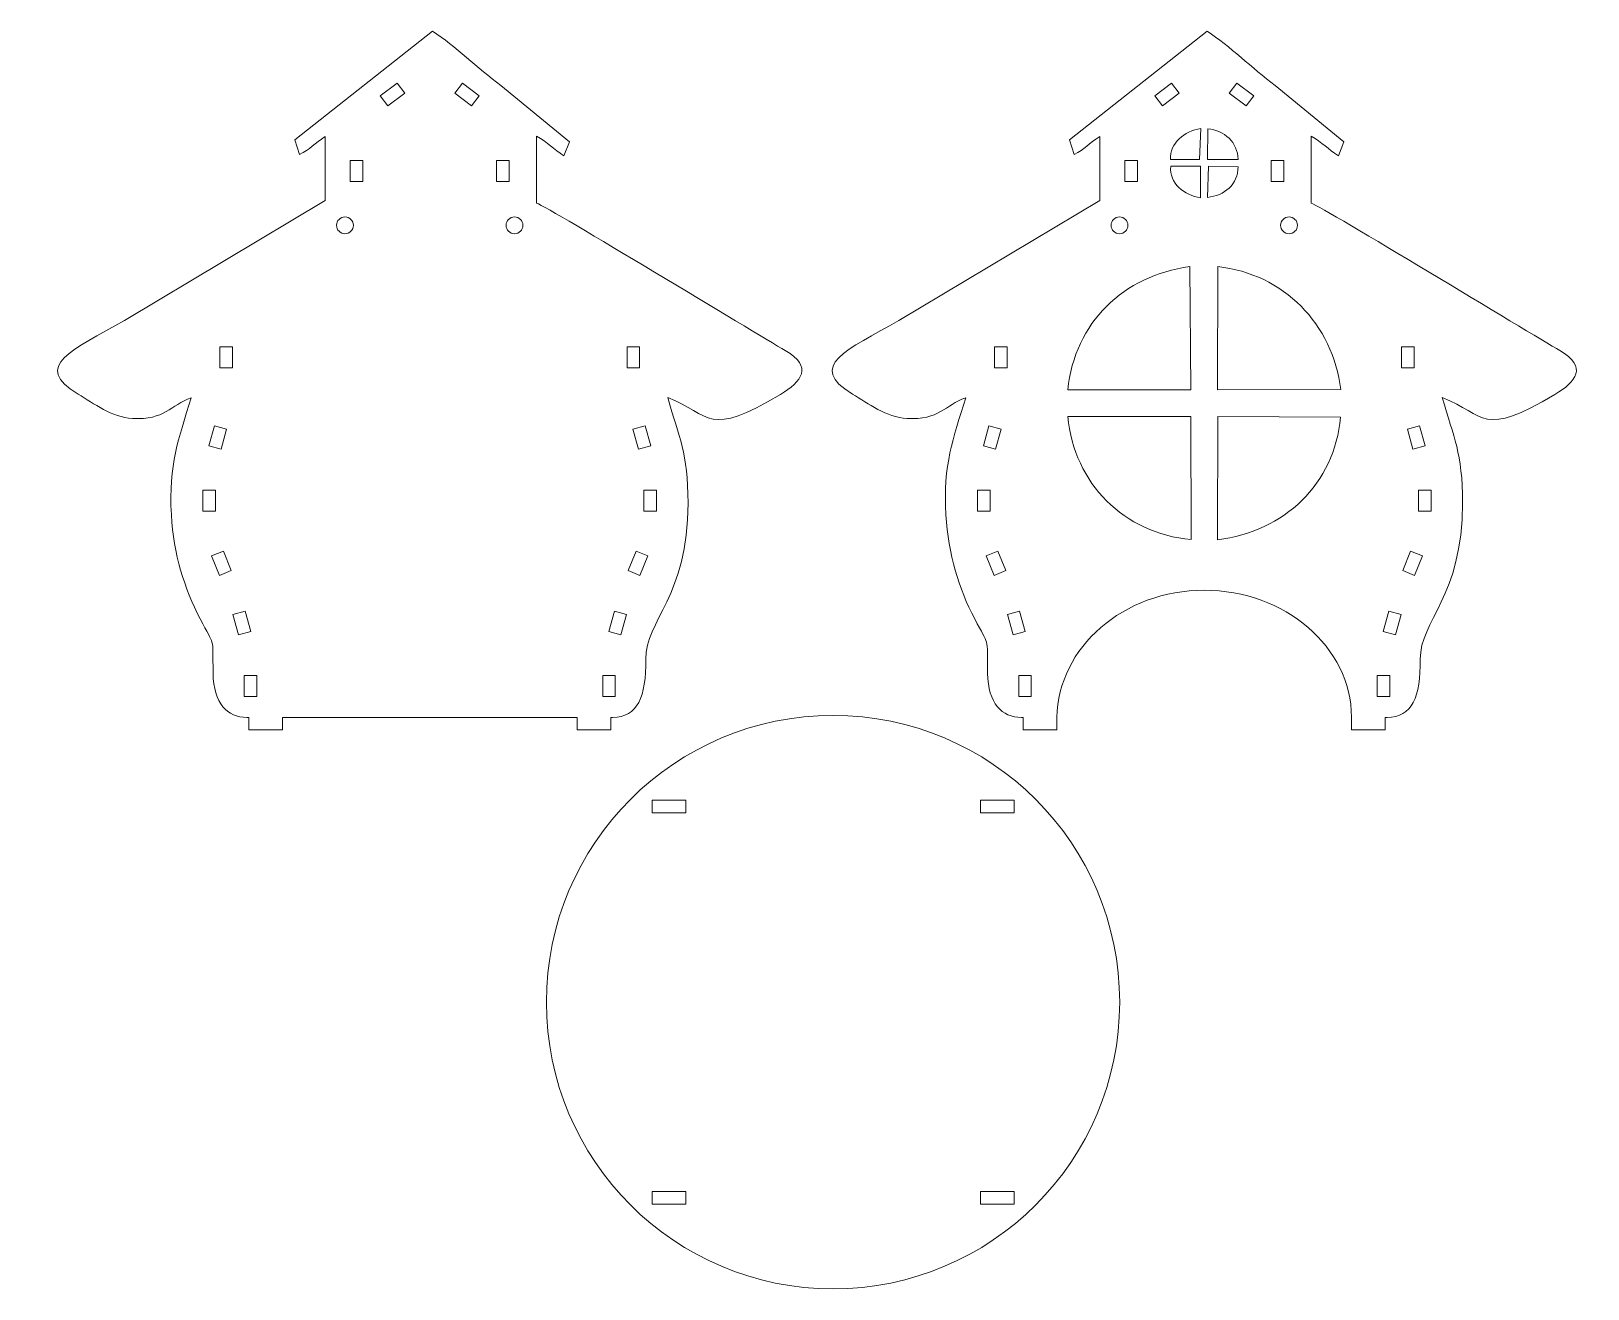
# Model space of a CAD drawing. Header units: millimetres. Extents: x -304 to 298, y -179 to 132.
# Drawn here: x -304.3 to 65.6, y -178.7 to 120 of the extents above; entities that cross this region are included whole.
import ezdxf

# ---------------------------------------------------------------- set-up
doc = ezdxf.new("R2010")
doc.units = ezdxf.units.MM
doc.header["$MEASUREMENT"] = 0
doc.layers.add('layer 1', color=7, linetype='Continuous')

msp = doc.modelspace()

# ---------------------------------------------------------------- linework, layer by layer
at = {"layer": 'layer 1', "color": 142, "lineweight": 9}
for points, knots in [([(-252.5916, -42.9571), (-252.5916, -42.9571), (-252.5916, -45.9571), (-252.5916, -45.9571), (-252.5916, -45.9571), (-252.5916, -45.9571), (-244.5916, -45.9571), (-244.5916, -45.9571), (-244.5916, -45.9571), (-244.5916, -45.9571), (-244.5916, -42.9571), (-244.5916, -42.9571), (-244.5916, -42.9571), (-244.5916, -42.9571), (-174.6007, -42.9571), (-174.6007, -42.9571), (-174.6007, -42.9571), (-174.6007, -42.9571), (-174.6007, -45.9571), (-174.6007, -45.9571), (-174.6007, -45.9571), (-174.6007, -45.9571), (-166.6007, -45.9571), (-166.6007, -45.9571), (-166.6007, -45.9571), (-166.6007, -45.9571), (-166.6007, -42.9571), (-166.6007, -42.9571), (-166.6007, -42.9571), (-166.6007, -42.9571), (-166.1571, -42.9571), (-166.1571, -42.9571), (-166.1571, -42.9571), (-160.1978, -42.9571), (-158.1842, -38.1795), (-158.2697, -29.1143), (-158.2697, -29.1143), (-158.3573, -20.0656), (-148.2238, -14.2837), (-148.2238, 7.9488), (-148.2238, 7.9488), (-148.2238, 20.1139), (-150.3489, 23.2225), (-153.0543, 33.0102), (-153.0543, 33.0102), (-142.6275, 28.781), (-143.6743, 23.3564), (-126.2671, 33.7487), (-126.2671, 33.7487), (-121.2314, 36.7547), (-118.4561, 40.2788), (-125.1327, 44.1553), (-125.1327, 44.1553), (-132.4346, 48.3956), (-180.8897, 77.9163), (-184.2211, 79.1723), (-184.2211, 79.1723), (-184.2211, 79.1723), (-184.2342, 95.0897), (-184.2342, 95.0897), (-184.2342, 95.0897), (-181.502, 93.571), (-180.2558, 91.9915), (-177.7308, 90.4422), (-177.7308, 90.4422), (-177.7308, 90.4422), (-176.4304, 93.7062), (-176.4304, 93.7062), (-176.4304, 93.7062), (-176.4304, 93.7062), (-192.7169, 107.141), (-192.7169, 107.141), (-192.7169, 107.141), (-198.2708, 111.2207), (-203.4881, 116.4289), (-208.9205, 120.0184), (-208.9205, 120.0184), (-208.9205, 120.0184), (-241.6439, 94.2094), (-241.6439, 94.2094), (-241.6439, 94.2094), (-241.6439, 94.2094), (-240.5349, 90.7434), (-240.5349, 90.7434), (-240.5349, 90.7434), (-237.9961, 91.8745), (-237.0245, 93.4586), (-234.4256, 94.9707), (-234.4256, 94.9707), (-234.4256, 94.9707), (-234.4354, 79.782), (-234.4354, 79.782), (-234.4354, 79.782), (-234.4354, 79.782), (-282.1371, 51.2833), (-282.1371, 51.2833), (-282.1371, 51.2833), (-294.3708, 44.3317), (-304.2996, 40.4644), (-293.1526, 33.8323), (-293.1526, 33.8323), (-289.3606, 31.5759), (-285.1764, 28.2987), (-280.2087, 28.0347), (-280.2087, 28.0347), (-272.5512, 27.6289), (-271.2423, 31.1151), (-266.2576, 32.954), (-266.2576, 32.954), (-269.2819, 23.0866), (-271.6612, 17.1249), (-270.9783, 5.1677), (-270.9783, 5.1677), (-270.4386, -4.2829), (-267.9246, -12.2801), (-264.1293, -19.599), (-264.1293, -19.599), (-260.6293, -26.3488), (-261.1952, -23.329), (-261.069, -32.46), (-261.069, -32.46), (-260.9691, -39.7086), (-257.6499, -42.9571), (-253.0349, -42.9571), (-253.0349, -42.9571), (-253.0349, -42.9571), (-252.5916, -42.9571), (-252.5916, -42.9571)], [0, 0, 0, 0, 0.03030303, 0.03030303, 0.03030303, 0.03030303, 0.06060606, 0.06060606, 0.06060606, 0.06060606, 0.09090909, 0.09090909, 0.09090909, 0.09090909, 0.12121212, 0.12121212, 0.12121212, 0.12121212, 0.15151515, 0.15151515, 0.15151515, 0.15151515, 0.18181818, 0.18181818, 0.18181818, 0.18181818, 0.21212121, 0.21212121, 0.21212121, 0.21212121, 0.24242424, 0.24242424, 0.24242424, 0.24242424, 0.27272727, 0.27272727, 0.27272727, 0.27272727, 0.3030303, 0.3030303, 0.3030303, 0.3030303, 0.33333333, 0.33333333, 0.33333333, 0.33333333, 0.36363636, 0.36363636, 0.36363636, 0.36363636, 0.39393939, 0.39393939, 0.39393939, 0.39393939, 0.42424242, 0.42424242, 0.42424242, 0.42424242, 0.45454545, 0.45454545, 0.45454545, 0.45454545, 0.48484848, 0.48484848, 0.48484848, 0.48484848, 0.51515152, 0.51515152, 0.51515152, 0.51515152, 0.54545455, 0.54545455, 0.54545455, 0.54545455, 0.57575758, 0.57575758, 0.57575758, 0.57575758, 0.60606061, 0.60606061, 0.60606061, 0.60606061, 0.63636364, 0.63636364, 0.63636364, 0.63636364, 0.66666667, 0.66666667, 0.66666667, 0.66666667, 0.6969697, 0.6969697, 0.6969697, 0.6969697, 0.72727273, 0.72727273, 0.72727273, 0.72727273, 0.75757576, 0.75757576, 0.75757576, 0.75757576, 0.78787879, 0.78787879, 0.78787879, 0.78787879, 0.81818182, 0.81818182, 0.81818182, 0.81818182, 0.84848485, 0.84848485, 0.84848485, 0.84848485, 0.87878788, 0.87878788, 0.87878788, 0.87878788, 0.90909091, 0.90909091, 0.90909091, 0.90909091, 0.93939394, 0.93939394, 0.93939394, 0.93939394, 1, 1, 1, 1]), ([(-56.5245, 90.7434), (-53.9857, 91.8745), (-53.0141, 93.4586), (-50.4153, 94.9707), (-50.4153, 94.9707), (-50.4153, 94.9707), (-50.4251, 79.782), (-50.4251, 79.782), (-50.4251, 79.782), (-50.4251, 79.782), (-98.1267, 51.2833), (-98.1267, 51.2833), (-98.1267, 51.2833), (-110.3604, 44.3317), (-120.2892, 40.4644), (-109.1422, 33.8323), (-109.1422, 33.8323), (-105.3502, 31.5759), (-101.166, 28.2987), (-96.1983, 28.0347), (-96.1983, 28.0347), (-88.5408, 27.6289), (-87.2319, 31.1151), (-82.2472, 32.954), (-82.2472, 32.954), (-85.2715, 23.0866), (-87.6508, 17.1249), (-86.9679, 5.1677), (-86.9679, 5.1677), (-86.4282, -4.2829), (-83.9142, -12.2801), (-80.1189, -19.599), (-80.1189, -19.599), (-76.6189, -26.3488), (-77.1848, -23.329), (-77.0586, -32.46), (-77.0586, -32.46), (-76.9587, -39.7086), (-73.6395, -42.9571), (-69.0245, -42.9571), (-69.0245, -42.9571), (-69.0245, -42.9571), (-68.5797, -42.9571), (-68.5797, -42.9571), (-68.5797, -42.9571), (-68.5797, -42.9571), (-68.5797, -45.9571), (-68.5797, -45.9571), (-68.5797, -45.9571), (-68.5797, -45.9571), (-60.5797, -45.9571), (-60.5797, -45.9571), (-60.5797, -45.9571), (-60.5797, -45.9571), (-60.5797, -42.9571), (-60.5797, -42.9571), (-60.5797, -42.9571), (-60.3224, -26.366), (-44.7959, -12.7735), (-25.5859, -12.7735), (-25.5859, -12.7735), (-6.3759, -12.7735), (9.2832, -26.2686), (9.4111, -42.9571), (9.4111, -42.9571), (9.4111, -42.9571), (9.4111, -45.9571), (9.4111, -45.9571), (9.4111, -45.9571), (9.4111, -45.9571), (17.4111, -45.9571), (17.4111, -45.9571), (17.4111, -45.9571), (17.4111, -45.9571), (17.4111, -42.9571), (17.4111, -42.9571), (17.4111, -42.9571), (17.4111, -42.9571), (17.8532, -42.9571), (17.8532, -42.9571), (17.8532, -42.9571), (23.8125, -42.9571), (25.8261, -38.1795), (25.7406, -29.1143), (25.7406, -29.1143), (25.653, -20.0656), (35.7865, -14.2837), (35.7865, 7.9488), (35.7865, 7.9488), (35.7865, 20.1139), (33.6614, 23.2225), (30.956, 33.0102), (30.956, 33.0102), (41.3828, 28.781), (40.336, 23.3564), (57.7432, 33.7487), (57.7432, 33.7487), (62.7789, 36.7547), (65.5542, 40.2788), (58.8776, 44.1553), (58.8776, 44.1553), (51.5757, 48.3956), (3.1206, 77.9163), (-0.2108, 79.1723), (-0.2108, 79.1723), (-0.2108, 79.1723), (-0.2239, 95.0897), (-0.2239, 95.0897), (-0.2239, 95.0897), (2.5083, 93.571), (3.7545, 91.9915), (6.2795, 90.4422), (6.2795, 90.4422), (6.2795, 90.4422), (7.5799, 93.7062), (7.5799, 93.7062), (7.5799, 93.7062), (7.5799, 93.7062), (-8.7066, 107.141), (-8.7066, 107.141), (-8.7066, 107.141), (-14.2605, 111.2207), (-19.4778, 116.4289), (-24.9102, 120.0184), (-24.9102, 120.0184), (-24.9102, 120.0184), (-57.6335, 94.2094), (-57.6335, 94.2094), (-57.6335, 94.2094), (-57.6335, 94.2094), (-56.5245, 90.7434), (-56.5245, 90.7434)], [0, 0, 0, 0, 0.02941176, 0.02941176, 0.02941176, 0.02941176, 0.05882353, 0.05882353, 0.05882353, 0.05882353, 0.08823529, 0.08823529, 0.08823529, 0.08823529, 0.11764706, 0.11764706, 0.11764706, 0.11764706, 0.14705882, 0.14705882, 0.14705882, 0.14705882, 0.17647059, 0.17647059, 0.17647059, 0.17647059, 0.20588235, 0.20588235, 0.20588235, 0.20588235, 0.23529412, 0.23529412, 0.23529412, 0.23529412, 0.26470588, 0.26470588, 0.26470588, 0.26470588, 0.29411765, 0.29411765, 0.29411765, 0.29411765, 0.32352941, 0.32352941, 0.32352941, 0.32352941, 0.35294118, 0.35294118, 0.35294118, 0.35294118, 0.38235294, 0.38235294, 0.38235294, 0.38235294, 0.41176471, 0.41176471, 0.41176471, 0.41176471, 0.44117647, 0.44117647, 0.44117647, 0.44117647, 0.47058824, 0.47058824, 0.47058824, 0.47058824, 0.5, 0.5, 0.5, 0.5, 0.52941176, 0.52941176, 0.52941176, 0.52941176, 0.55882353, 0.55882353, 0.55882353, 0.55882353, 0.58823529, 0.58823529, 0.58823529, 0.58823529, 0.61764706, 0.61764706, 0.61764706, 0.61764706, 0.64705882, 0.64705882, 0.64705882, 0.64705882, 0.67647059, 0.67647059, 0.67647059, 0.67647059, 0.70588235, 0.70588235, 0.70588235, 0.70588235, 0.73529412, 0.73529412, 0.73529412, 0.73529412, 0.76470588, 0.76470588, 0.76470588, 0.76470588, 0.79411765, 0.79411765, 0.79411765, 0.79411765, 0.82352941, 0.82352941, 0.82352941, 0.82352941, 0.85294118, 0.85294118, 0.85294118, 0.85294118, 0.88235294, 0.88235294, 0.88235294, 0.88235294, 0.91176471, 0.91176471, 0.91176471, 0.91176471, 0.94117647, 0.94117647, 0.94117647, 0.94117647, 1, 1, 1, 1]), ([(-215.5495, 105.3097), (-215.5495, 105.3097), (-217.3658, 107.6977), (-217.3658, 107.6977), (-217.3658, 107.6977), (-217.3658, 107.6977), (-221.3455, 104.6708), (-221.3455, 104.6708), (-221.3455, 104.6708), (-221.3455, 104.6708), (-219.5292, 102.2828), (-219.5292, 102.2828), (-219.5292, 102.2828), (-219.5292, 102.2828), (-215.5495, 105.3097), (-215.5495, 105.3097)], [0, 0, 0, 0, 0.2, 0.2, 0.2, 0.2, 0.4, 0.4, 0.4, 0.4, 0.6, 0.6, 0.6, 0.6, 1, 1, 1, 1]), ([(-203.6401, 105.3097), (-203.6401, 105.3097), (-201.8238, 107.6977), (-201.8238, 107.6977), (-201.8238, 107.6977), (-201.8238, 107.6977), (-197.8441, 104.6708), (-197.8441, 104.6708), (-197.8441, 104.6708), (-197.8441, 104.6708), (-199.6604, 102.2828), (-199.6604, 102.2828), (-199.6604, 102.2828), (-199.6604, 102.2828), (-203.6401, 105.3097), (-203.6401, 105.3097)], [0, 0, 0, 0, 0.2, 0.2, 0.2, 0.2, 0.4, 0.4, 0.4, 0.4, 0.6, 0.6, 0.6, 0.6, 1, 1, 1, 1]), ([(-31.5392, 105.3097), (-31.5392, 105.3097), (-33.3555, 107.6977), (-33.3555, 107.6977), (-33.3555, 107.6977), (-33.3555, 107.6977), (-37.3352, 104.6708), (-37.3352, 104.6708), (-37.3352, 104.6708), (-37.3352, 104.6708), (-35.5189, 102.2828), (-35.5189, 102.2828), (-35.5189, 102.2828), (-35.5189, 102.2828), (-31.5392, 105.3097), (-31.5392, 105.3097)], [0, 0, 0, 0, 0.2, 0.2, 0.2, 0.2, 0.4, 0.4, 0.4, 0.4, 0.6, 0.6, 0.6, 0.6, 1, 1, 1, 1]), ([(-19.6298, 105.3097), (-19.6298, 105.3097), (-17.8135, 107.6977), (-17.8135, 107.6977), (-17.8135, 107.6977), (-17.8135, 107.6977), (-13.8338, 104.6708), (-13.8338, 104.6708), (-13.8338, 104.6708), (-13.8338, 104.6708), (-15.6501, 102.2828), (-15.6501, 102.2828), (-15.6501, 102.2828), (-15.6501, 102.2828), (-19.6298, 105.3097), (-19.6298, 105.3097)], [0, 0, 0, 0, 0.2, 0.2, 0.2, 0.2, 0.4, 0.4, 0.4, 0.4, 0.6, 0.6, 0.6, 0.6, 1, 1, 1, 1]), ([(-33.5942, 89.5155), (-33.7824, 93.5148), (-30.3085, 96.281), (-26.4282, 96.9174), (-26.4282, 96.9174), (-26.4282, 96.9174), (-26.6974, 89.5025), (-26.6974, 89.5025), (-26.6974, 89.5025), (-26.6974, 89.5025), (-33.5942, 89.5155), (-33.5942, 89.5155)], [0, 0, 0, 0, 0.25, 0.25, 0.25, 0.25, 0.5, 0.5, 0.5, 0.5, 1, 1, 1, 1]), ([(-24.7331, 96.8403), (-20.7606, 96.4842), (-17.6664, 93.5834), (-17.5089, 89.5462), (-17.5089, 89.5462), (-17.5089, 89.5462), (-24.7782, 89.5475), (-24.7782, 89.5475), (-24.7782, 89.5475), (-24.7782, 89.5475), (-24.7331, 96.8403), (-24.7331, 96.8403)], [0, 0, 0, 0, 0.25, 0.25, 0.25, 0.25, 0.5, 0.5, 0.5, 0.5, 1, 1, 1, 1]), ([(-225.4832, 89.2753), (-225.4832, 89.2753), (-228.4834, 89.2753), (-228.4834, 89.2753), (-228.4834, 89.2753), (-228.4834, 89.2753), (-228.4834, 84.2753), (-228.4834, 84.2753), (-228.4834, 84.2753), (-228.4834, 84.2753), (-225.4832, 84.2753), (-225.4832, 84.2753), (-225.4832, 84.2753), (-225.4832, 84.2753), (-225.4832, 89.2753), (-225.4832, 89.2753)], [0, 0, 0, 0, 0.2, 0.2, 0.2, 0.2, 0.4, 0.4, 0.4, 0.4, 0.6, 0.6, 0.6, 0.6, 1, 1, 1, 1]), ([(-193.7064, 89.2753), (-193.7064, 89.2753), (-190.7062, 89.2753), (-190.7062, 89.2753), (-190.7062, 89.2753), (-190.7062, 89.2753), (-190.7062, 84.2753), (-190.7062, 84.2753), (-190.7062, 84.2753), (-190.7062, 84.2753), (-193.7064, 84.2753), (-193.7064, 84.2753), (-193.7064, 84.2753), (-193.7064, 84.2753), (-193.7064, 89.2753), (-193.7064, 89.2753)], [0, 0, 0, 0, 0.2, 0.2, 0.2, 0.2, 0.4, 0.4, 0.4, 0.4, 0.6, 0.6, 0.6, 0.6, 1, 1, 1, 1]), ([(-41.4729, 89.2753), (-41.4729, 89.2753), (-44.4731, 89.2753), (-44.4731, 89.2753), (-44.4731, 89.2753), (-44.4731, 89.2753), (-44.4731, 84.2753), (-44.4731, 84.2753), (-44.4731, 84.2753), (-44.4731, 84.2753), (-41.4729, 84.2753), (-41.4729, 84.2753), (-41.4729, 84.2753), (-41.4729, 84.2753), (-41.4729, 89.2753), (-41.4729, 89.2753)], [0, 0, 0, 0, 0.2, 0.2, 0.2, 0.2, 0.4, 0.4, 0.4, 0.4, 0.6, 0.6, 0.6, 0.6, 1, 1, 1, 1]), ([(-9.6961, 89.2753), (-9.6961, 89.2753), (-6.6959, 89.2753), (-6.6959, 89.2753), (-6.6959, 89.2753), (-6.6959, 89.2753), (-6.6959, 84.2753), (-6.6959, 84.2753), (-6.6959, 84.2753), (-6.6959, 84.2753), (-9.6961, 84.2753), (-9.6961, 84.2753), (-9.6961, 84.2753), (-9.6961, 84.2753), (-9.6961, 89.2753), (-9.6961, 89.2753)], [0, 0, 0, 0, 0.2, 0.2, 0.2, 0.2, 0.4, 0.4, 0.4, 0.4, 0.6, 0.6, 0.6, 0.6, 1, 1, 1, 1]), ([(-33.5635, 87.9165), (-33.5635, 87.9165), (-26.5099, 87.9276), (-26.5099, 87.9276), (-26.5099, 87.9276), (-26.5099, 87.9276), (-26.4811, 80.4583), (-26.4811, 80.4583), (-26.4811, 80.4583), (-30.2373, 81.0374), (-33.9837, 83.876), (-33.5635, 87.9165)], [0, 0, 0, 0, 0.25, 0.25, 0.25, 0.25, 0.5, 0.5, 0.5, 0.5, 1, 1, 1, 1]), ([(-24.6096, 87.925), (-24.6096, 87.925), (-17.5246, 87.8217), (-17.5246, 87.8217), (-17.5246, 87.8217), (-17.5991, 83.6414), (-20.7881, 80.8844), (-24.8272, 80.5472), (-24.8272, 80.5472), (-24.8272, 80.5472), (-24.6096, 87.925), (-24.6096, 87.925)], [0, 0, 0, 0, 0.25, 0.25, 0.25, 0.25, 0.5, 0.5, 0.5, 0.5, 1, 1, 1, 1]), ([(-229.7359, 75.9005), (-228.6314, 75.9005), (-227.7359, 75.005), (-227.7359, 73.9005), (-227.7359, 73.9005), (-227.7359, 72.796), (-228.6314, 71.9005), (-229.7359, 71.9005), (-229.7359, 71.9005), (-230.8404, 71.9005), (-231.7359, 72.796), (-231.7359, 73.9005), (-231.7359, 73.9005), (-231.7359, 75.005), (-230.8404, 75.9005), (-229.7359, 75.9005)], [0, 0, 0, 0, 0.2, 0.2, 0.2, 0.2, 0.4, 0.4, 0.4, 0.4, 0.6, 0.6, 0.6, 0.6, 1, 1, 1, 1]), ([(-189.4545, 75.9005), (-190.5591, 75.9005), (-191.4545, 75.0051), (-191.4545, 73.9005), (-191.4545, 73.9005), (-191.4545, 72.7959), (-190.5591, 71.9005), (-189.4545, 71.9005), (-189.4545, 71.9005), (-188.3499, 71.9005), (-187.4545, 72.7959), (-187.4545, 73.9005), (-187.4545, 73.9005), (-187.4545, 75.0051), (-188.3499, 75.9005), (-189.4545, 75.9005)], [0, 0, 0, 0, 0.2, 0.2, 0.2, 0.2, 0.4, 0.4, 0.4, 0.4, 0.6, 0.6, 0.6, 0.6, 1, 1, 1, 1]), ([(-45.7256, 75.9005), (-44.6211, 75.9005), (-43.7256, 75.005), (-43.7256, 73.9005), (-43.7256, 73.9005), (-43.7256, 72.796), (-44.6211, 71.9005), (-45.7256, 71.9005), (-45.7256, 71.9005), (-46.8301, 71.9005), (-47.7256, 72.796), (-47.7256, 73.9005), (-47.7256, 73.9005), (-47.7256, 75.005), (-46.8301, 75.9005), (-45.7256, 75.9005)], [0, 0, 0, 0, 0.2, 0.2, 0.2, 0.2, 0.4, 0.4, 0.4, 0.4, 0.6, 0.6, 0.6, 0.6, 1, 1, 1, 1]), ([(-5.4442, 75.9005), (-6.5488, 75.9005), (-7.4442, 75.0051), (-7.4442, 73.9005), (-7.4442, 73.9005), (-7.4442, 72.7959), (-6.5488, 71.9005), (-5.4442, 71.9005), (-5.4442, 71.9005), (-4.3396, 71.9005), (-3.4442, 72.7959), (-3.4442, 73.9005), (-3.4442, 73.9005), (-3.4442, 75.0051), (-4.3396, 75.9005), (-5.4442, 75.9005)], [0, 0, 0, 0, 0.2, 0.2, 0.2, 0.2, 0.4, 0.4, 0.4, 0.4, 0.6, 0.6, 0.6, 0.6, 1, 1, 1, 1]), ([(-29.0141, 64.0977), (-44.7869, 61.9297), (-56.3479, 50.8275), (-58.0087, 34.8425), (-58.0087, 34.8425), (-58.0087, 34.8425), (-28.7507, 34.8269), (-28.7507, 34.8269), (-28.7507, 34.8269), (-28.7507, 34.8269), (-29.0141, 64.0977), (-29.0141, 64.0977)], [0, 0, 0, 0, 0.25, 0.25, 0.25, 0.25, 0.5, 0.5, 0.5, 0.5, 1, 1, 1, 1]), ([(6.8371, 34.9119), (4.9781, 50.462), (-6.7335, 62.369), (-22.3572, 64.1033), (-22.3572, 64.1033), (-22.3572, 64.1033), (-22.4055, 34.8425), (-22.4055, 34.8425), (-22.4055, 34.8425), (-22.4055, 34.8425), (6.8371, 34.9119), (6.8371, 34.9119)], [0, 0, 0, 0, 0.25, 0.25, 0.25, 0.25, 0.5, 0.5, 0.5, 0.5, 1, 1, 1, 1]), ([(-256.458, 45.0465), (-256.458, 45.0465), (-259.4582, 45.0465), (-259.4582, 45.0465), (-259.4582, 45.0465), (-259.4582, 45.0465), (-259.4582, 40.0465), (-259.4582, 40.0465), (-259.4582, 40.0465), (-259.4582, 40.0465), (-256.458, 40.0465), (-256.458, 40.0465), (-256.458, 40.0465), (-256.458, 40.0465), (-256.458, 45.0465), (-256.458, 45.0465)], [0, 0, 0, 0, 0.2, 0.2, 0.2, 0.2, 0.4, 0.4, 0.4, 0.4, 0.6, 0.6, 0.6, 0.6, 1, 1, 1, 1]), ([(-162.7316, 45.0465), (-162.7316, 45.0465), (-159.7314, 45.0465), (-159.7314, 45.0465), (-159.7314, 45.0465), (-159.7314, 45.0465), (-159.7314, 40.0465), (-159.7314, 40.0465), (-159.7314, 40.0465), (-159.7314, 40.0465), (-162.7316, 40.0465), (-162.7316, 40.0465), (-162.7316, 40.0465), (-162.7316, 40.0465), (-162.7316, 45.0465), (-162.7316, 45.0465)], [0, 0, 0, 0, 0.2, 0.2, 0.2, 0.2, 0.4, 0.4, 0.4, 0.4, 0.6, 0.6, 0.6, 0.6, 1, 1, 1, 1]), ([(-72.4476, 45.0465), (-72.4476, 45.0465), (-75.4478, 45.0465), (-75.4478, 45.0465), (-75.4478, 45.0465), (-75.4478, 45.0465), (-75.4478, 40.0465), (-75.4478, 40.0465), (-75.4478, 40.0465), (-75.4478, 40.0465), (-72.4476, 40.0465), (-72.4476, 40.0465), (-72.4476, 40.0465), (-72.4476, 40.0465), (-72.4476, 45.0465), (-72.4476, 45.0465)], [0, 0, 0, 0, 0.2, 0.2, 0.2, 0.2, 0.4, 0.4, 0.4, 0.4, 0.6, 0.6, 0.6, 0.6, 1, 1, 1, 1]), ([(21.2787, 45.0465), (21.2787, 45.0465), (24.2789, 45.0465), (24.2789, 45.0465), (24.2789, 45.0465), (24.2789, 45.0465), (24.2789, 40.0465), (24.2789, 40.0465), (24.2789, 40.0465), (24.2789, 40.0465), (21.2787, 40.0465), (21.2787, 40.0465), (21.2787, 40.0465), (21.2787, 40.0465), (21.2787, 45.0465), (21.2787, 45.0465)], [0, 0, 0, 0, 0.2, 0.2, 0.2, 0.2, 0.4, 0.4, 0.4, 0.4, 0.6, 0.6, 0.6, 0.6, 1, 1, 1, 1]), ([(-257.8668, 25.5201), (-257.8668, 25.5201), (-260.7603, 26.3131), (-260.7603, 26.3131), (-260.7603, 26.3131), (-260.7603, 26.3131), (-262.0818, 21.4909), (-262.0818, 21.4909), (-262.0818, 21.4909), (-262.0818, 21.4909), (-259.1883, 20.6979), (-259.1883, 20.6979), (-259.1883, 20.6979), (-259.1883, 20.6979), (-257.8668, 25.5201), (-257.8668, 25.5201)], [0, 0, 0, 0, 0.2, 0.2, 0.2, 0.2, 0.4, 0.4, 0.4, 0.4, 0.6, 0.6, 0.6, 0.6, 1, 1, 1, 1]), ([(-161.3228, 25.5201), (-161.3228, 25.5201), (-158.4293, 26.3131), (-158.4293, 26.3131), (-158.4293, 26.3131), (-158.4293, 26.3131), (-157.1078, 21.4909), (-157.1078, 21.4909), (-157.1078, 21.4909), (-157.1078, 21.4909), (-160.0013, 20.6979), (-160.0013, 20.6979), (-160.0013, 20.6979), (-160.0013, 20.6979), (-161.3228, 25.5201), (-161.3228, 25.5201)], [0, 0, 0, 0, 0.2, 0.2, 0.2, 0.2, 0.4, 0.4, 0.4, 0.4, 0.6, 0.6, 0.6, 0.6, 1, 1, 1, 1]), ([(-73.8564, 25.5201), (-73.8564, 25.5201), (-76.7499, 26.3131), (-76.7499, 26.3131), (-76.7499, 26.3131), (-76.7499, 26.3131), (-78.0714, 21.4909), (-78.0714, 21.4909), (-78.0714, 21.4909), (-78.0714, 21.4909), (-75.1779, 20.6979), (-75.1779, 20.6979), (-75.1779, 20.6979), (-75.1779, 20.6979), (-73.8564, 25.5201), (-73.8564, 25.5201)], [0, 0, 0, 0, 0.2, 0.2, 0.2, 0.2, 0.4, 0.4, 0.4, 0.4, 0.6, 0.6, 0.6, 0.6, 1, 1, 1, 1]), ([(-28.7196, -0.7384), (-28.7196, -0.7384), (-28.7748, 28.5), (-28.7748, 28.5), (-28.7748, 28.5), (-28.7748, 28.5), (-57.9903, 28.4673), (-57.9903, 28.4673), (-57.9903, 28.4673), (-56.4768, 12.5105), (-44.6948, 0.7809), (-28.7196, -0.7384)], [0, 0, 0, 0, 0.25, 0.25, 0.25, 0.25, 0.5, 0.5, 0.5, 0.5, 1, 1, 1, 1]), ([(6.8002, 28.3498), (6.8002, 28.3498), (-22.3628, 28.5086), (-22.3628, 28.5086), (-22.3628, 28.5086), (-22.3628, 28.5086), (-22.4166, -0.8035), (-22.4166, -0.8035), (-22.4166, -0.8035), (-6.5718, 1.2045), (5.3791, 12.3886), (6.8002, 28.3498)], [0, 0, 0, 0, 0.25, 0.25, 0.25, 0.25, 0.5, 0.5, 0.5, 0.5, 1, 1, 1, 1]), ([(22.6875, 25.5201), (22.6875, 25.5201), (25.581, 26.3131), (25.581, 26.3131), (25.581, 26.3131), (25.581, 26.3131), (26.9025, 21.4909), (26.9025, 21.4909), (26.9025, 21.4909), (26.9025, 21.4909), (24.009, 20.6979), (24.009, 20.6979), (24.009, 20.6979), (24.009, 20.6979), (22.6875, 25.5201), (22.6875, 25.5201)], [0, 0, 0, 0, 0.2, 0.2, 0.2, 0.2, 0.4, 0.4, 0.4, 0.4, 0.6, 0.6, 0.6, 0.6, 1, 1, 1, 1]), ([(-260.4887, 11.0197), (-260.4887, 11.0197), (-263.4889, 11.0185), (-263.4889, 11.0185), (-263.4889, 11.0185), (-263.4889, 11.0185), (-263.4869, 6.0185), (-263.4869, 6.0185), (-263.4869, 6.0185), (-263.4869, 6.0185), (-260.4867, 6.0197), (-260.4867, 6.0197), (-260.4867, 6.0197), (-260.4867, 6.0197), (-260.4887, 11.0197), (-260.4887, 11.0197)], [0, 0, 0, 0, 0.2, 0.2, 0.2, 0.2, 0.4, 0.4, 0.4, 0.4, 0.6, 0.6, 0.6, 0.6, 1, 1, 1, 1]), ([(-158.7009, 11.0197), (-158.7009, 11.0197), (-155.7007, 11.0185), (-155.7007, 11.0185), (-155.7007, 11.0185), (-155.7007, 11.0185), (-155.7027, 6.0185), (-155.7027, 6.0185), (-155.7027, 6.0185), (-155.7027, 6.0185), (-158.7029, 6.0197), (-158.7029, 6.0197), (-158.7029, 6.0197), (-158.7029, 6.0197), (-158.7009, 11.0197), (-158.7009, 11.0197)], [0, 0, 0, 0, 0.2, 0.2, 0.2, 0.2, 0.4, 0.4, 0.4, 0.4, 0.6, 0.6, 0.6, 0.6, 1, 1, 1, 1]), ([(-76.4783, 11.0197), (-76.4783, 11.0197), (-79.4785, 11.0185), (-79.4785, 11.0185), (-79.4785, 11.0185), (-79.4785, 11.0185), (-79.4765, 6.0185), (-79.4765, 6.0185), (-79.4765, 6.0185), (-79.4765, 6.0185), (-76.4763, 6.0197), (-76.4763, 6.0197), (-76.4763, 6.0197), (-76.4763, 6.0197), (-76.4783, 11.0197), (-76.4783, 11.0197)], [0, 0, 0, 0, 0.2, 0.2, 0.2, 0.2, 0.4, 0.4, 0.4, 0.4, 0.6, 0.6, 0.6, 0.6, 1, 1, 1, 1]), ([(25.3094, 11.0197), (25.3094, 11.0197), (28.3096, 11.0185), (28.3096, 11.0185), (28.3096, 11.0185), (28.3096, 11.0185), (28.3076, 6.0185), (28.3076, 6.0185), (28.3076, 6.0185), (28.3076, 6.0185), (25.3074, 6.0197), (25.3074, 6.0197), (25.3074, 6.0197), (25.3074, 6.0197), (25.3094, 11.0197), (25.3094, 11.0197)], [0, 0, 0, 0, 0.2, 0.2, 0.2, 0.2, 0.4, 0.4, 0.4, 0.4, 0.6, 0.6, 0.6, 0.6, 1, 1, 1, 1]), ([(-258.6322, -3.4721), (-258.6322, -3.4721), (-261.4122, -4.6003), (-261.4122, -4.6003), (-261.4122, -4.6003), (-261.4122, -4.6003), (-259.532, -9.2333), (-259.532, -9.2333), (-259.532, -9.2333), (-259.532, -9.2333), (-256.752, -8.1051), (-256.752, -8.1051), (-256.752, -8.1051), (-256.752, -8.1051), (-258.6322, -3.4721), (-258.6322, -3.4721)], [0, 0, 0, 0, 0.2, 0.2, 0.2, 0.2, 0.4, 0.4, 0.4, 0.4, 0.6, 0.6, 0.6, 0.6, 1, 1, 1, 1]), ([(-160.5574, -3.4721), (-160.5574, -3.4721), (-157.7774, -4.6003), (-157.7774, -4.6003), (-157.7774, -4.6003), (-157.7774, -4.6003), (-159.6576, -9.2333), (-159.6576, -9.2333), (-159.6576, -9.2333), (-159.6576, -9.2333), (-162.4376, -8.1051), (-162.4376, -8.1051), (-162.4376, -8.1051), (-162.4376, -8.1051), (-160.5574, -3.4721), (-160.5574, -3.4721)], [0, 0, 0, 0, 0.2, 0.2, 0.2, 0.2, 0.4, 0.4, 0.4, 0.4, 0.6, 0.6, 0.6, 0.6, 1, 1, 1, 1]), ([(-74.6218, -3.4721), (-74.6218, -3.4721), (-77.4018, -4.6003), (-77.4018, -4.6003), (-77.4018, -4.6003), (-77.4018, -4.6003), (-75.5216, -9.2333), (-75.5216, -9.2333), (-75.5216, -9.2333), (-75.5216, -9.2333), (-72.7416, -8.1051), (-72.7416, -8.1051), (-72.7416, -8.1051), (-72.7416, -8.1051), (-74.6218, -3.4721), (-74.6218, -3.4721)], [0, 0, 0, 0, 0.2, 0.2, 0.2, 0.2, 0.4, 0.4, 0.4, 0.4, 0.6, 0.6, 0.6, 0.6, 1, 1, 1, 1]), ([(23.4529, -3.4721), (23.4529, -3.4721), (26.2329, -4.6003), (26.2329, -4.6003), (26.2329, -4.6003), (26.2329, -4.6003), (24.3527, -9.2333), (24.3527, -9.2333), (24.3527, -9.2333), (24.3527, -9.2333), (21.5727, -8.1051), (21.5727, -8.1051), (21.5727, -8.1051), (21.5727, -8.1051), (23.4529, -3.4721), (23.4529, -3.4721)], [0, 0, 0, 0, 0.2, 0.2, 0.2, 0.2, 0.4, 0.4, 0.4, 0.4, 0.6, 0.6, 0.6, 0.6, 1, 1, 1, 1]), ([(-253.4639, -17.7359), (-253.4639, -17.7359), (-256.3535, -18.5433), (-256.3535, -18.5433), (-256.3535, -18.5433), (-256.3535, -18.5433), (-255.0079, -23.3589), (-255.0079, -23.3589), (-255.0079, -23.3589), (-255.0079, -23.3589), (-252.1183, -22.5515), (-252.1183, -22.5515), (-252.1183, -22.5515), (-252.1183, -22.5515), (-253.4639, -17.7359), (-253.4639, -17.7359)], [0, 0, 0, 0, 0.2, 0.2, 0.2, 0.2, 0.4, 0.4, 0.4, 0.4, 0.6, 0.6, 0.6, 0.6, 1, 1, 1, 1]), ([(-165.7257, -17.7359), (-165.7257, -17.7359), (-162.8361, -18.5433), (-162.8361, -18.5433), (-162.8361, -18.5433), (-162.8361, -18.5433), (-164.1817, -23.3589), (-164.1817, -23.3589), (-164.1817, -23.3589), (-164.1817, -23.3589), (-167.0713, -22.5515), (-167.0713, -22.5515), (-167.0713, -22.5515), (-167.0713, -22.5515), (-165.7257, -17.7359), (-165.7257, -17.7359)], [0, 0, 0, 0, 0.2, 0.2, 0.2, 0.2, 0.4, 0.4, 0.4, 0.4, 0.6, 0.6, 0.6, 0.6, 1, 1, 1, 1]), ([(-69.4535, -17.7359), (-69.4535, -17.7359), (-72.3431, -18.5433), (-72.3431, -18.5433), (-72.3431, -18.5433), (-72.3431, -18.5433), (-70.9975, -23.3589), (-70.9975, -23.3589), (-70.9975, -23.3589), (-70.9975, -23.3589), (-68.1079, -22.5515), (-68.1079, -22.5515), (-68.1079, -22.5515), (-68.1079, -22.5515), (-69.4535, -17.7359), (-69.4535, -17.7359)], [0, 0, 0, 0, 0.2, 0.2, 0.2, 0.2, 0.4, 0.4, 0.4, 0.4, 0.6, 0.6, 0.6, 0.6, 1, 1, 1, 1]), ([(18.2846, -17.7359), (18.2846, -17.7359), (21.1742, -18.5433), (21.1742, -18.5433), (21.1742, -18.5433), (21.1742, -18.5433), (19.8286, -23.3589), (19.8286, -23.3589), (19.8286, -23.3589), (19.8286, -23.3589), (16.939, -22.5515), (16.939, -22.5515), (16.939, -22.5515), (16.939, -22.5515), (18.2846, -17.7359), (18.2846, -17.7359)], [0, 0, 0, 0, 0.2, 0.2, 0.2, 0.2, 0.4, 0.4, 0.4, 0.4, 0.6, 0.6, 0.6, 0.6, 1, 1, 1, 1]), ([(-250.6816, -33.0305), (-250.6816, -33.0305), (-253.6818, -33.0305), (-253.6818, -33.0305), (-253.6818, -33.0305), (-253.6818, -33.0305), (-253.6818, -38.0305), (-253.6818, -38.0305), (-253.6818, -38.0305), (-253.6818, -38.0305), (-250.6816, -38.0305), (-250.6816, -38.0305), (-250.6816, -38.0305), (-250.6816, -38.0305), (-250.6816, -33.0305), (-250.6816, -33.0305)], [0, 0, 0, 0, 0.2, 0.2, 0.2, 0.2, 0.4, 0.4, 0.4, 0.4, 0.6, 0.6, 0.6, 0.6, 1, 1, 1, 1]), ([(-168.508, -33.0305), (-168.508, -33.0305), (-165.5078, -33.0305), (-165.5078, -33.0305), (-165.5078, -33.0305), (-165.5078, -33.0305), (-165.5078, -38.0305), (-165.5078, -38.0305), (-165.5078, -38.0305), (-165.5078, -38.0305), (-168.508, -38.0305), (-168.508, -38.0305), (-168.508, -38.0305), (-168.508, -38.0305), (-168.508, -33.0305), (-168.508, -33.0305)], [0, 0, 0, 0, 0.2, 0.2, 0.2, 0.2, 0.4, 0.4, 0.4, 0.4, 0.6, 0.6, 0.6, 0.6, 1, 1, 1, 1]), ([(-66.6712, -33.0305), (-66.6712, -33.0305), (-69.6714, -33.0305), (-69.6714, -33.0305), (-69.6714, -33.0305), (-69.6714, -33.0305), (-69.6714, -38.0305), (-69.6714, -38.0305), (-69.6714, -38.0305), (-69.6714, -38.0305), (-66.6712, -38.0305), (-66.6712, -38.0305), (-66.6712, -38.0305), (-66.6712, -38.0305), (-66.6712, -33.0305), (-66.6712, -33.0305)], [0, 0, 0, 0, 0.2, 0.2, 0.2, 0.2, 0.4, 0.4, 0.4, 0.4, 0.6, 0.6, 0.6, 0.6, 1, 1, 1, 1]), ([(15.5023, -33.0305), (15.5023, -33.0305), (18.5025, -33.0305), (18.5025, -33.0305), (18.5025, -33.0305), (18.5025, -33.0305), (18.5025, -38.0305), (18.5025, -38.0305), (18.5025, -38.0305), (18.5025, -38.0305), (15.5023, -38.0305), (15.5023, -38.0305), (15.5023, -38.0305), (15.5023, -38.0305), (15.5023, -33.0305), (15.5023, -33.0305)], [0, 0, 0, 0, 0.2, 0.2, 0.2, 0.2, 0.4, 0.4, 0.4, 0.4, 0.6, 0.6, 0.6, 0.6, 1, 1, 1, 1]), ([(-113.7788, -42.4958), (-76.1682, -42.4958), (-45.6789, -72.9852), (-45.6789, -110.5958), (-45.6789, -110.5958), (-45.6789, -148.2064), (-76.1682, -178.6958), (-113.7788, -178.6958), (-113.7788, -178.6958), (-151.3894, -178.6958), (-181.8788, -148.2064), (-181.8788, -110.5958), (-181.8788, -110.5958), (-181.8788, -72.9852), (-151.3894, -42.4958), (-113.7788, -42.4958)], [0, 0, 0, 0, 0.2, 0.2, 0.2, 0.2, 0.4, 0.4, 0.4, 0.4, 0.6, 0.6, 0.6, 0.6, 1, 1, 1, 1]), ([(-148.7742, -62.6048), (-148.7742, -62.6048), (-156.7742, -62.6048), (-156.7742, -62.6048), (-156.7742, -62.6048), (-156.7742, -62.6048), (-156.7742, -65.6048), (-156.7742, -65.6048), (-156.7742, -65.6048), (-156.7742, -65.6048), (-148.7742, -65.6048), (-148.7742, -65.6048), (-148.7742, -65.6048), (-148.7742, -65.6048), (-148.7742, -62.6048), (-148.7742, -62.6048)], [0, 0, 0, 0, 0.2, 0.2, 0.2, 0.2, 0.4, 0.4, 0.4, 0.4, 0.6, 0.6, 0.6, 0.6, 1, 1, 1, 1]), ([(-70.7833, -62.6048), (-70.7833, -62.6048), (-78.7833, -62.6048), (-78.7833, -62.6048), (-78.7833, -62.6048), (-78.7833, -62.6048), (-78.7833, -65.6048), (-78.7833, -65.6048), (-78.7833, -65.6048), (-78.7833, -65.6048), (-70.7833, -65.6048), (-70.7833, -65.6048), (-70.7833, -65.6048), (-70.7833, -65.6048), (-70.7833, -62.6048), (-70.7833, -62.6048)], [0, 0, 0, 0, 0.2, 0.2, 0.2, 0.2, 0.4, 0.4, 0.4, 0.4, 0.6, 0.6, 0.6, 0.6, 1, 1, 1, 1]), ([(-148.7742, -155.5868), (-148.7742, -155.5868), (-156.7742, -155.5868), (-156.7742, -155.5868), (-156.7742, -155.5868), (-156.7742, -155.5868), (-156.7742, -158.5868), (-156.7742, -158.5868), (-156.7742, -158.5868), (-156.7742, -158.5868), (-148.7742, -158.5868), (-148.7742, -158.5868), (-148.7742, -158.5868), (-148.7742, -158.5868), (-148.7742, -155.5868), (-148.7742, -155.5868)], [0, 0, 0, 0, 0.2, 0.2, 0.2, 0.2, 0.4, 0.4, 0.4, 0.4, 0.6, 0.6, 0.6, 0.6, 1, 1, 1, 1]), ([(-70.7833, -155.5868), (-70.7833, -155.5868), (-78.7833, -155.5868), (-78.7833, -155.5868), (-78.7833, -155.5868), (-78.7833, -155.5868), (-78.7833, -158.5868), (-78.7833, -158.5868), (-78.7833, -158.5868), (-78.7833, -158.5868), (-70.7833, -158.5868), (-70.7833, -158.5868), (-70.7833, -158.5868), (-70.7833, -158.5868), (-70.7833, -155.5868), (-70.7833, -155.5868)], [0, 0, 0, 0, 0.2, 0.2, 0.2, 0.2, 0.4, 0.4, 0.4, 0.4, 0.6, 0.6, 0.6, 0.6, 1, 1, 1, 1])]:
    msp.add_open_spline(points, degree=3, knots=knots, dxfattribs=at)

doc.saveas('drawing.dxf')
